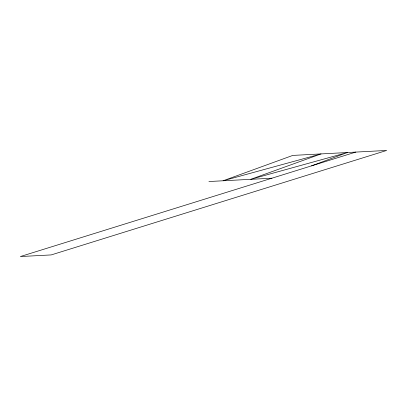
<?xml version="1.0" encoding="UTF-8"?>
<svg xmlns="http://www.w3.org/2000/svg" width="407" height="407" viewBox="0 0 407 407"><rect width="100%" height="100%" fill="white"/><g stroke="black" fill="none" stroke-linecap="round" stroke-linejoin="round"><path stroke-width="0.61" d="M311.533 165.868L347.43 152.523L250.712 179.319L321.072 153.917L223.067 180.779L292.786 155.413L386.65 150.453L51.211 254.919L20.35 256.547L355.789 152.081M208.923 181.527L271.932 178.2"/></g></svg>
